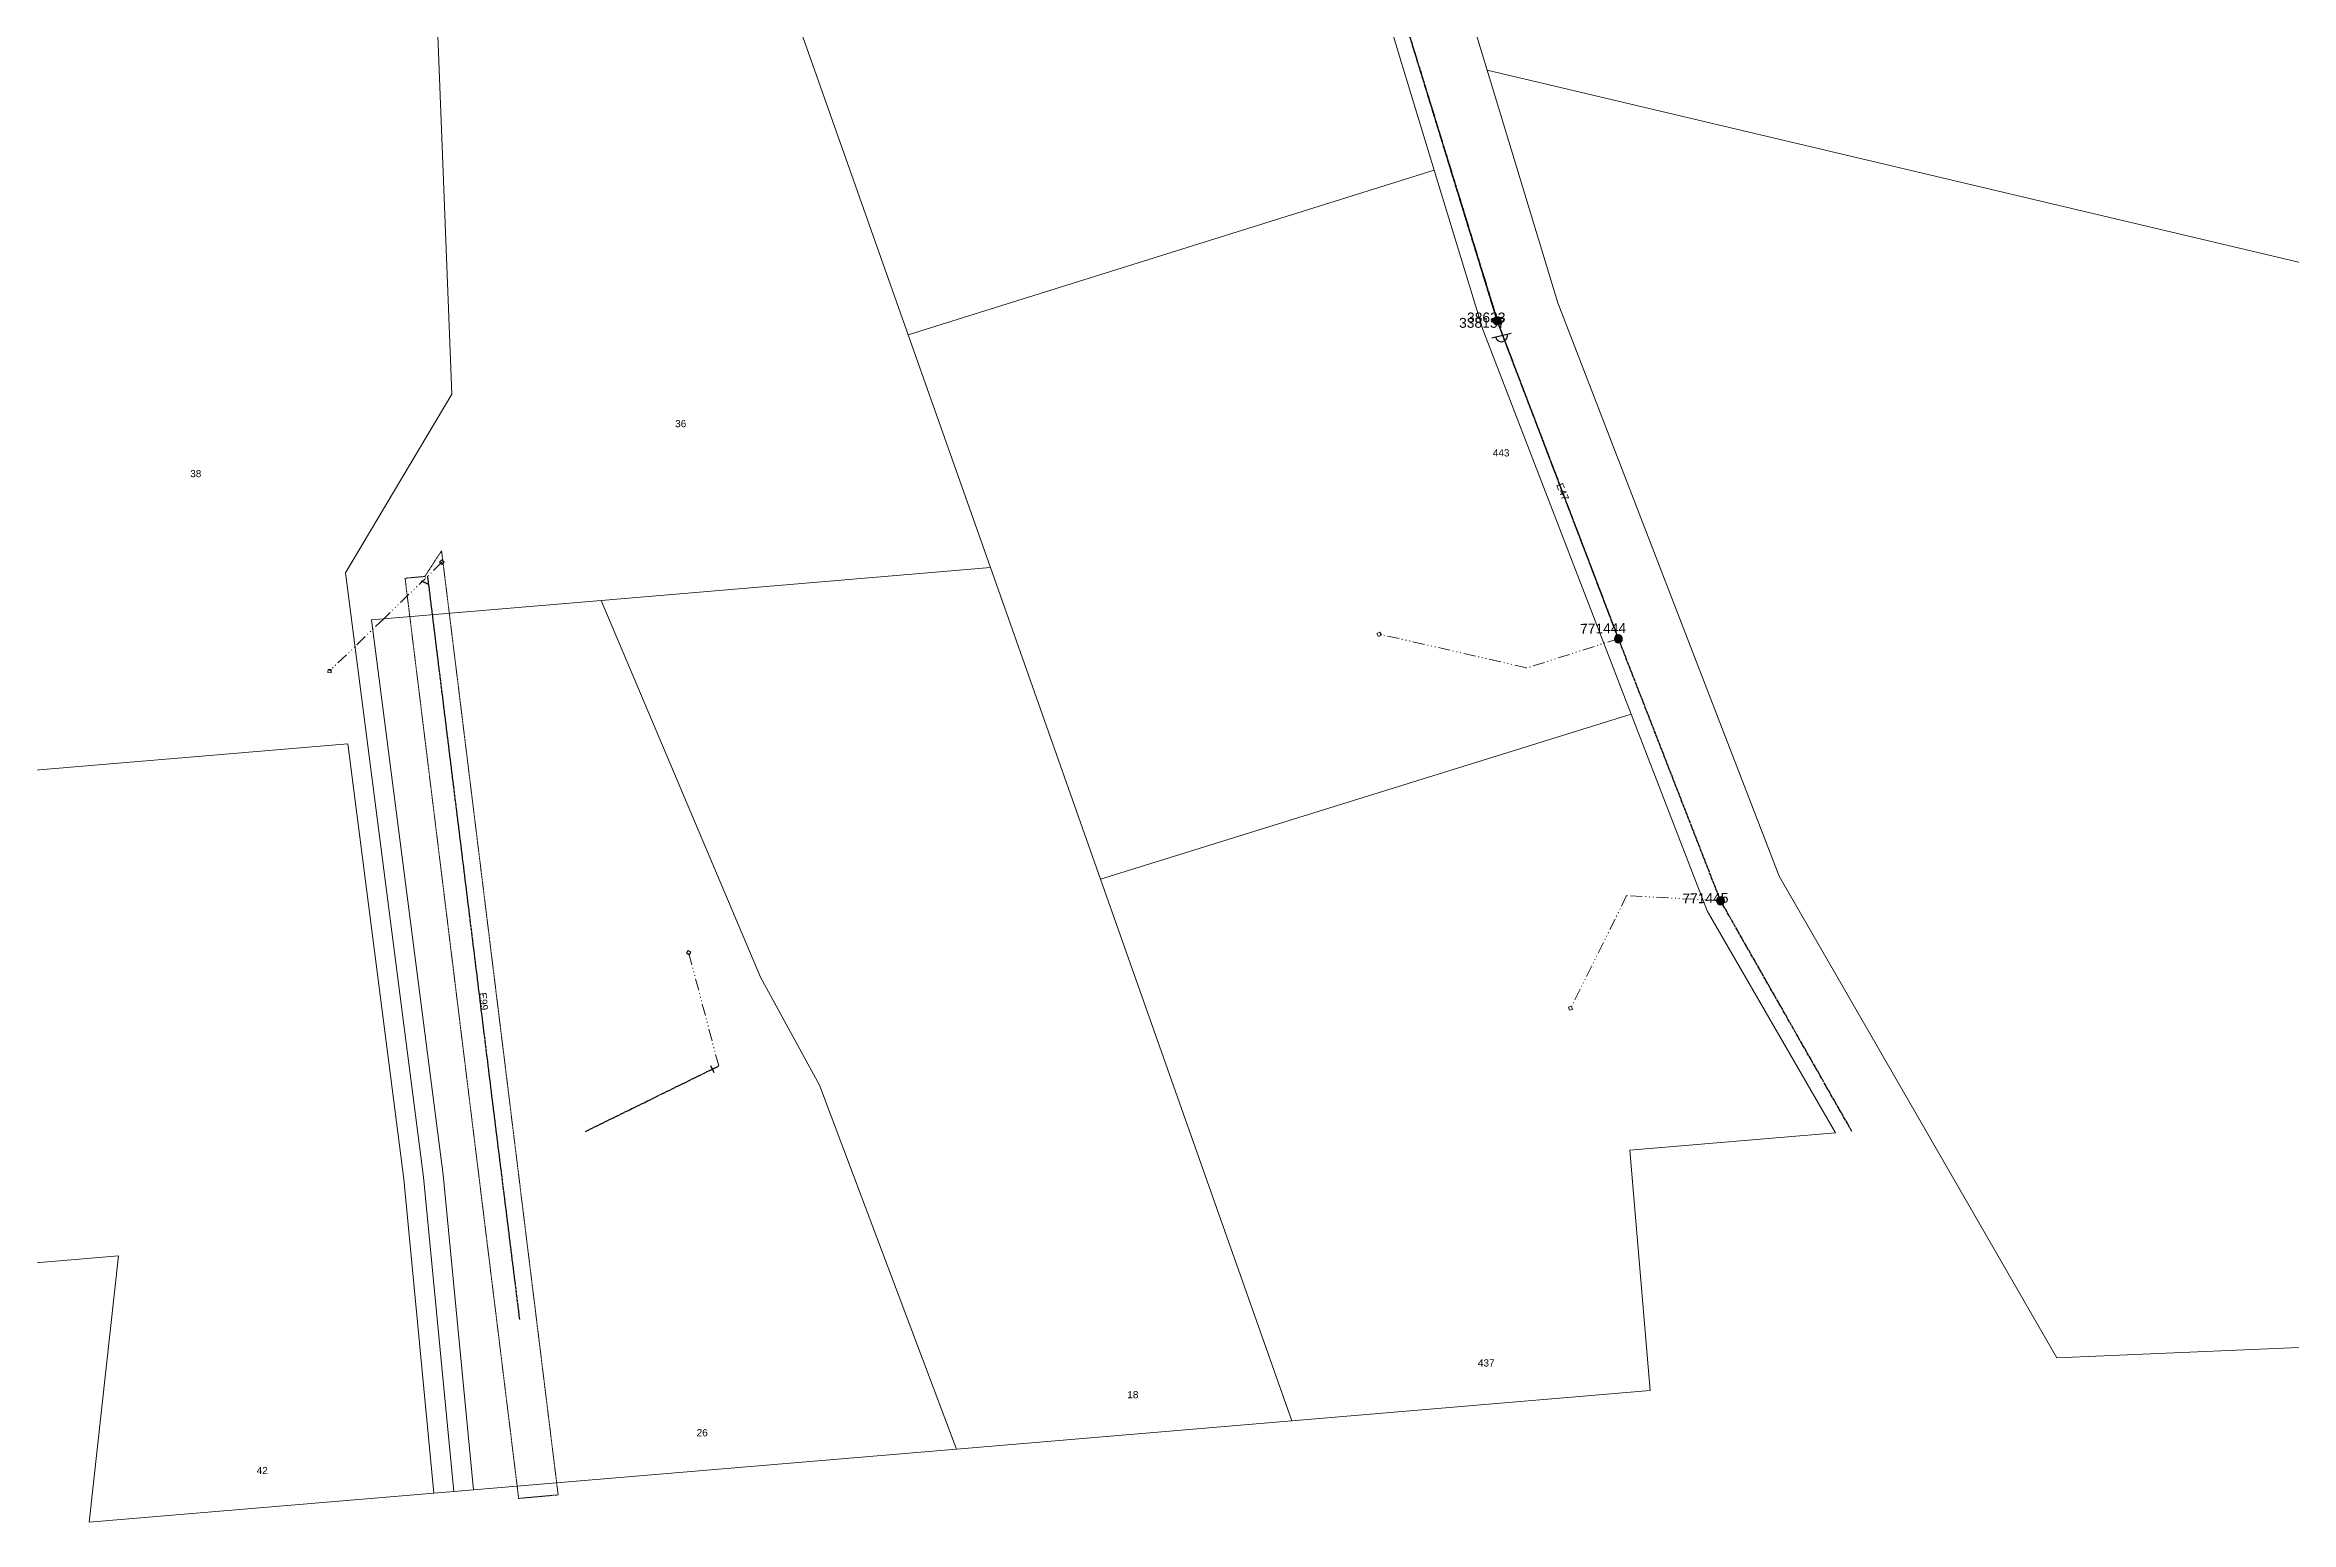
# Model space of a CAD drawing. Header units: metres. Extents: x 250871 to 255994, y 6164531 to 6169422.
# Drawn here: x 252441 to 253008, y 6165577 to 6165950 of the extents above; entities that cross this region are included whole.
import ezdxf
from ezdxf.enums import TextEntityAlignment as Align

# ---------------------------------------------------------------- set-up
doc = ezdxf.new("R2010")
doc.units = ezdxf.units.M
for name, pattern in [('Cable Exist OH', [1, 1, 0]), ('DASHED', [19.05, 12.7, -6.35]), ('HIDDEN2', [0.1875, 0.125, -0.0625]), ('PHANTOMX2', [6.6, 3, -0.75, 0.2, -0.75, 0.2, -0.75, 0.2, -0.75])]:
    doc.linetypes.add(name, pattern=pattern)
doc.layers.get('0').update_dxf_attribs({"color": 6})
for name, color, linetype, lineweight in [('Cadastre Land Parcels_SP_EXT', 118, 'Continuous', 15), ('Cadastre Other Property_SP_EXT', 138, 'DASHED', 15), ('Mains_HV_EXT', 13, 'Continuous', 25), ('Mains_LV_EXT', 163, 'Continuous', 25), ('Services_SP_EXT', 42, 'PHANTOMX2', 20)]:
    doc.layers.add(name, color=color, linetype=linetype, lineweight=lineweight)
doc.layers.add('Equip_SP_HV_EXT', color=7, linetype='Continuous')
doc.layers.add('SupportsOH_SP_TR_HV_LV_SL_EXT', color=7, linetype='Continuous')
doc.styles.add('POLE_LABEL', font='arial.ttf', dxfattribs={"height": 2})
doc.styles.get("Standard").update_dxf_attribs({"font": 'arial.ttf'})

# ---------------------------------------------------------------- blocks, each defined once
blk = doc.blocks.new('CCP_EXT')
blk.add_wipeout([(0, 0.57), (0.57, 0), (0, -0.57), (-0.57, 0)])
blk.add_lwpolyline([(-0.57, 0), (0, 0.57), (0.57, 0), (0, -0.57), (-0.57, 0)])
at = {"flags": 1}
blk.add_attdef('Z', (0, 0), '', height=0.2, dxfattribs=at)
at = {"flags": 9}
for tag, p in [('CCP_TYPE', (0, 0)), ('CONSTRUCTED_VOLTAGE', (0, -0.2)), ('OPERATING_VOLTAGE', (0, -0.6)), ('ORIENTATION', (0, -0.8)), ('OWNED_BY', (0, -1)), ('STATE', (0, -1.8)), ('NO_PHASES', (0, -0.4)), ('USAGE', (0, -1.2)), ('LEGEND', (0, -1.4)), ('LIFE_SUPPORT', (0, -1.6)), ('NOTES', (0, -2))]:
    blk.add_attdef(tag, text='', height=0.2, dxfattribs=at).set_placement(p, align=Align.MIDDLE_LEFT)
blk = doc.blocks.new('POLE_EXT')
blk.add_hatch(color=256).paths.add_polyline_path([(-1, 0, 1), (1, 0, 1)])
blk.add_lwpolyline([(-1, 0, 1), (1, 0, 1)], format="xyb", close=True)
at = {"flags": 8}
blk.add_attdef('pNumber', text='', height=2, dxfattribs=at).set_placement((2.5, 2.5), align=Align.MIDDLE_CENTER)
at = {"style": 'POLE_LABEL', "flags": 9}
for tag, p in [('STRUCTURE_PLANT_NUMBER', (1.35, 0.03)), ('STREET_CODE', (1.35, -0.2))]:
    blk.add_attdef(tag, text='', height=0.2, dxfattribs=at).set_placement(p, align=Align.MIDDLE_LEFT)
at = {"flags": 9}
for tag, p in [('OWNED_BY', (1.35, -0.4)), ('SPECIAL_USE', (1.35, -0.8)), ('STATE', (1.35, -1)), ('cLV', (1.35, -1.4)), ('hDepth', (1.35, -1.6)), ('hDia', (1.35, -1.8)), ('cHV', (1.35, -2)), ('cLinedev', (1.35, -3.4)), ('pExisting', (1.35, -3.8)), ('pFooting', (1.35, -4.4)), ('pNew', (1.35, -4.6)), ('pRelocate', (1.35, -5)), ('pRemove', (1.35, -5.2)), ('pReplace', (1.35, -5.4)), ('pStay', (1.35, -5.6)), ('PARENT', (1.35, -0.6)), ('USAGE', (1.35, -1.2)), ('LBRACKET', (1.35, -2.2)), ('LExisting', (1.35, -2.4)), ('LANTNUMBER', (1.35, -2.6)), ('LOther', (1.35, -2.8)), ('LRemove', (1.35, -3)), ('LEGEND', (1.35, -3.2)), ('LOCATION', (1.35, -3.6)), ('PFNUMBER', (1.35, -4)), ('NEWPFNUMBER', (1.35, -4.2)), ('pType', (1.35, -5.8)), ('cspan', (1.35, -6)), ('STREETNAME', (1.35, -6.2)), ('SUBURB', (1.35, -6.4)), ('OPERATED_BY', (1.36, -7.01)), ('NOTES', (1.35, -6.6)), ('MAINTAINED_BY', (1.36, -6.81))]:
    blk.add_attdef(tag, text='', height=0.2, dxfattribs=at).set_placement(p, align=Align.MIDDLE_LEFT)
at = {"flags": 1}
blk.add_attdef('Z', (1.35, -7.33), '', height=0.2, dxfattribs=at)
blk = doc.blocks.new('HV_USL_CLOSED_EXT')
at = {"layer": 'Equip_SP_HV_EXT'}
blk.add_line((4, 2.5), (4, -2.5), dxfattribs=at)
blk.add_arc((4, 0), 1.5, 270, 90, dxfattribs=at)
at = {"layer": 'Equip_SP_HV_EXT', "width": 0.9, "flags": 8}
blk.add_attdef('ASSET_NUM', text='', height=2, rotation=270, dxfattribs=at).set_placement((9.5, 0), align=Align.MIDDLE_CENTER)
at = {"layer": 'Equip_SP_HV_EXT'}
for tag, flags, p in [('ACTUAL_STATUS', 9, (0, 1.55)), ('STREET_CODE', 9, (0, 1.75)), ('CONSTRUCTED_VOLTAGE', 9, (0, 1.35)), ('NO_PHASES', 9, (0, 1.15)), ('OPERATING_VOLTAGE', 9, (0, 0.95)), ('ORIENTATION', 9, (0, 0.75)), ('OWNED_BY', 9, (0, 0.55)), ('OPERATED_BY', 9, (0, 0.35)), ('MAINTAINED_BY', 9, (0, 0.15)), ('STATE', 9, (0, -0.05)), ('Z', 1, (0, -1.85)), ('SWITCH_TYPE', 9, (0, -0.25)), ('USAGE', 9, (0, -0.45)), ('LEGEND', 9, (0, -0.65)), ('LOCATION', 9, (0, -0.85)), ('STREETNAME', 9, (0, -1.05)), ('SUBURB', 9, (0, -1.25)), ('NOTES', 9, (0, -1.45)), ('LABEL_ALIGNMENT', 9, (0, -1.65))]:
    blk.add_attdef(tag, text='', height=0.1, dxfattribs=dict(at, flags=flags)).set_placement(p, align=Align.MIDDLE_LEFT)
blk = doc.blocks.new('End Shackle_EXT')
blk.add_wipeout([(0, 0.25), (1.81, 0.25), (1.82, -0.25), (0, -0.25)])
blk.add_line((1.81, -1), (1.81, 1))
at = {"flags": 1}
blk.add_attdef('Z', (0, 0), '', height=0.2, dxfattribs=at)
at = {"flags": 9}
for tag, p in [('CONNECTOR_TYPE', (0, 0)), ('CONSTRUCTED_VOLTAGE', (0, -0.2)), ('OPERATING_VOLTAGE', (0, -0.6)), ('ORIENTATION', (0, -0.8)), ('OWNED_BY', (0, -1)), ('STATE', (0, -1.2)), ('NO_PHASES', (0, -0.4)), ('USAGE', (0, -1.4)), ('NOTES', (0, -1.6))]:
    blk.add_attdef(tag, text='', height=0.2, dxfattribs=at).set_placement(p, align=Align.MIDDLE_LEFT)

msp = doc.modelspace()

# ---------------------------------------------------------------- linework, layer by layer
at = {"layer": 'Cadastre Land Parcels_SP_EXT', "linetype": 'Continuous'}
for points in [[(253222.939, 6165891.756), (253237.384, 6165935.394), (253088.425, 6166062.563), (253073.596, 6166066.091), (252732.445, 6166146.924), (252776.708, 6166037.495), (252805.195, 6165943.732), (253036.212, 6165889.037), (253178.666, 6165855.31), (253299.009, 6165826.815), (253222.939, 6165891.756)], [(252791.837, 6165918.467), (252757.732, 6166030.646), (252748.084, 6166054.514), (252611.692, 6166010.582), (252658.928, 6165876.849), (252791.837, 6165918.467)], [(252549.126, 6165585.04), (252541.47, 6165664.608), (252523.388, 6165804.858), (252581.401, 6165809.744), (252679.706, 6165818.024), (252658.928, 6165876.849), (252611.692, 6166010.582), (252538.75, 6165987.107), (252543.681, 6165861.807), (252516.821, 6165816.71), (252536.5, 6165664.05), (252544.142, 6165584.62), (252549.126, 6165585.04)], [(252538.75, 6165987.107), (252447.407, 6165957.709), (252434.338, 6165965.527), (252426.52, 6165893.947), (252412.403, 6165764.687), (252517.354, 6165773.53), (252531.533, 6165663.489), (252539.158, 6165584.2), (252544.142, 6165584.62), (252536.5, 6165664.05), (252516.821, 6165816.71), (252543.681, 6165861.807), (252538.75, 6165987.107)], [(253148.53, 6165626.882), (253178.666, 6165855.31), (253036.212, 6165889.037), (252805.195, 6165943.732), (252823.068, 6165884.897), (252878.945, 6165740.077), (252949.164, 6165618.368), (253148.53, 6165626.882)], [(252841.614, 6165780.982), (252804.078, 6165878.204), (252791.837, 6165918.467), (252658.928, 6165876.849), (252679.706, 6165818.024), (252707.498, 6165739.338), (252841.614, 6165780.982)], [(252755.846, 6165602.455), (252707.498, 6165739.338), (252679.706, 6165818.024), (252581.401, 6165809.744), (252621.65, 6165714.57), (252636.539, 6165687.275), (252671.127, 6165595.318), (252755.846, 6165602.455)], [(252553.076, 6165585.373), (252671.127, 6165595.318), (252636.539, 6165687.275), (252621.65, 6165714.57), (252581.401, 6165809.744), (252523.388, 6165804.858), (252541.47, 6165664.608), (252549.126, 6165585.04), (252553.076, 6165585.373)], [(252846.398, 6165610.078), (252841.286, 6165670.836), (252893.173, 6165675.199), (252860.802, 6165731.279), (252841.614, 6165780.982), (252707.498, 6165739.338), (252755.846, 6165602.455), (252846.398, 6165610.078)], [(252531.533, 6165663.489), (252517.354, 6165773.53), (252412.403, 6165764.687), (252398.679, 6165639.031), (252459.437, 6165644.148), (252452.091, 6165576.873), (252539.158, 6165584.2), (252531.533, 6165663.489)]]:
    msp.add_lwpolyline(points, close=True, dxfattribs=at)
at = {"layer": 'Mains_HV_EXT', "linetype": 'Cable Exist OH'}
msp.add_lwpolyline([(252807.84, 6165880.459), (252777.521, 6165978.749), (252752.316, 6166054.926)], dxfattribs=at)
at = {"layer": 'Mains_LV_EXT', "linetype": 'Cable Exist OH'}
for points in [[(252864.172, 6165733.857), (252838.419, 6165799.993), (252838.388, 6165800.069)], [(252897.378, 6165675.55), (252864.173, 6165733.855)]]:
    msp.add_lwpolyline(points, dxfattribs=at)
at = {"layer": 'Services_SP_EXT'}
for points in [[(252838.542, 6165800.136), (252815.179, 6165792.631)], [(252864.173, 6165733.855), (252840.452, 6165735.138)]]:
    msp.add_lwpolyline(points, dxfattribs=at)

# ---------------------------------------------------------------- block references
at = {"layer": 'Equip_SP_HV_EXT'}
ref = msp.add_blockref('HV_USL_CLOSED_EXT', (252807.84, 6165880.459), dxfattribs=dict(at, rotation=284.3276741469534))
ref.add_attrib('ASSET_NUM', '38623', dxfattribs={"layer": '0', "height": 2.5}).set_placement((252809.84, 6165881.209), align=Align.MIDDLE_RIGHT)
at = {"layer": 'SupportsOH_SP_TR_HV_LV_SL_EXT'}
ref = msp.add_blockref('POLE_EXT', (252807.768, 6165880.354), dxfattribs=at)
ref.add_attrib('ASSET_NUM', '338137', dxfattribs={"layer": '0', "height": 2.5, "style": 'POLE_LABEL'}).set_placement((252809.768, 6165881.104), align=Align.TOP_RIGHT)
ref = msp.add_blockref('POLE_EXT', (252838.36, 6165800.001), dxfattribs=at)
ref.add_attrib('ASSET_NUM', '771444', dxfattribs={"layer": '0', "height": 2.5, "rotation": 1, "style": 'POLE_LABEL'}).set_placement((252840.36, 6165800.751), align=Align.BOTTOM_RIGHT)
ref = msp.add_blockref('POLE_EXT', (252864.173, 6165733.855), dxfattribs=at)
ref.add_attrib('ASSET_NUM', '771445', dxfattribs={"layer": '0', "height": 2.5, "rotation": 1, "style": 'POLE_LABEL'}).set_placement((252866.173, 6165734.605), align=Align.MIDDLE_RIGHT)

# ---------------------------------------------------------------- texts
at = {"layer": 'Cadastre Land Parcels_SP_EXT'}
for s, p in [('36', (252600.089, 6165853.497)), ('38', (252477.582, 6165840.865)), ('443', (252806.651, 6165846.102)), ('437', (252802.88, 6165616.179)), ('18', (252714.307, 6165608.155)), ('26', (252605.516, 6165598.55)), ('42', (252494.369, 6165589.017))]:
    msp.add_text(s, height=1.8, dxfattribs=at).set_placement(p)
at = {"layer": 'Mains_LV_EXT'}
for s, rotation, p in [('E47', 292.10424, (252822.61, 6165838.917)), ('E99', 275.86695, (252550.59, 6165710.561))]:
    msp.add_text(s, height=1.8, rotation=rotation, dxfattribs=at).set_placement(p)

# ---------------------------------------------------------------- next in the draw order: block references
at = {"layer": 'Services_SP_EXT'}
msp.add_blockref('CCP_EXT', (252541.152, 6165819.371), dxfattribs=at)
for p, rotation in [((252777.927, 6165801.191), 165.9519269649917), ((252512.779, 6165791.884), 222.8282105293014), ((252603.518, 6165720.724), 103.5638261717892), ((252826.279, 6165706.674), 242.345163047725)]:
    msp.add_blockref('CCP_EXT', p, dxfattribs=dict(at, rotation=rotation))

# ---------------------------------------------------------------- next in the draw order: linework, layer by layer
at = {"layer": 'Cadastre Other Property_SP_EXT', "linetype": 'HIDDEN2'}
msp.add_lwpolyline([(252570.524, 6165583.742), (252541.077, 6165822.272), (252536.839, 6165815.777), (252531.853, 6165815.339), (252537.113, 6165772.735), (252560.554, 6165582.852), (252570.524, 6165583.742)], close=True, dxfattribs=at)
at = {"layer": 'Mains_HV_EXT', "linetype": 'Cable Exist OH'}
msp.add_lwpolyline([(252897.378, 6165675.55), (252864.173, 6165733.855), (252838.419, 6165799.993), (252807.768, 6165880.354)], dxfattribs=at)
at = {"layer": 'Mains_LV_EXT', "linetype": 'Cable Exist OH'}
msp.add_lwpolyline([(252838.388, 6165800.069), (252807.768, 6165880.354), (252777.521, 6165978.749)], dxfattribs=at)
at = {"layer": 'Services_SP_EXT'}
for points in [[(252537.591, 6165815.86), (252526.549, 6165805.19), (252512.779, 6165791.884)], [(252541.152, 6165819.371), (252537.591, 6165815.86)], [(252815.12, 6165792.719), (252777.842, 6165801.234)], [(252840.452, 6165735.138), (252826.279, 6165706.674)], [(252611.083, 6165692.101), (252603.518, 6165720.724)]]:
    msp.add_lwpolyline(points, dxfattribs=at)

# ---------------------------------------------------------------- next in the draw order: block references
at = {"layer": 'Mains_LV_EXT'}
for p, rotation in [((252537.591, 6165815.86), 244.8926880453673), ((252611.083, 6165692.101), 204.9666244671907)]:
    msp.add_blockref('End Shackle_EXT', p, dxfattribs=dict(at, rotation=rotation))

# ---------------------------------------------------------------- next in the draw order: linework, layer by layer
at = {"layer": 'Mains_LV_EXT', "linetype": 'Cable Exist OH'}
for points in [[(252560.839, 6165628.039), (252553.934, 6165683.474), (252545.308, 6165753.35), (252537.591, 6165815.86)], [(252577.415, 6165675.559), (252611.083, 6165692.101)]]:
    msp.add_lwpolyline(points, dxfattribs=at)

doc.saveas('drawing.dxf')
